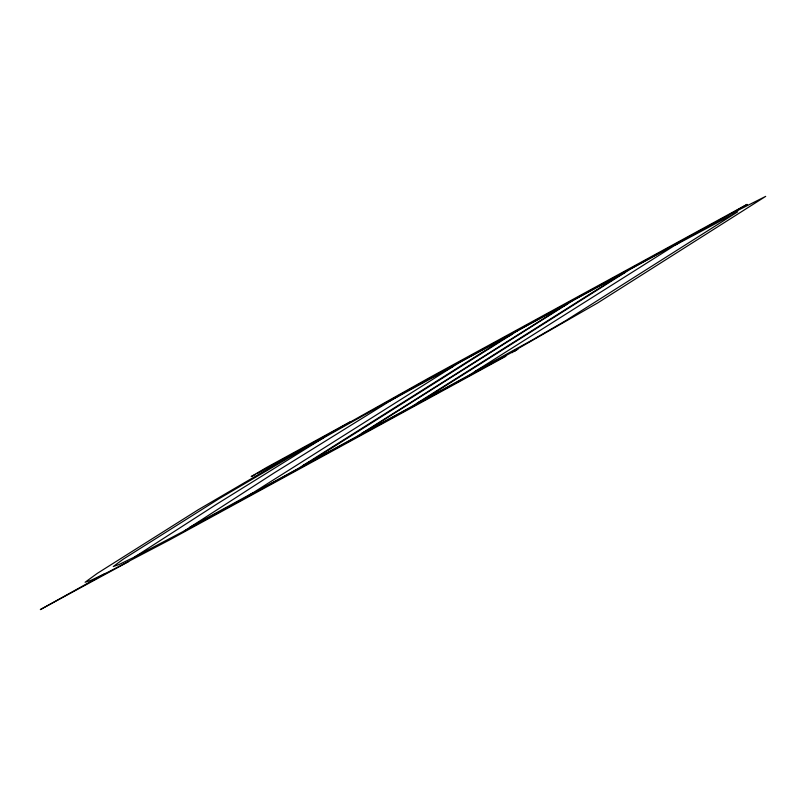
<?xml version="1.0" encoding="UTF-8"?>
<svg xmlns="http://www.w3.org/2000/svg" width="806" height="806" viewBox="0 0 806 806"><rect width="100%" height="100%" fill="white"/><g stroke="black" fill="none" stroke-linecap="round" stroke-linejoin="round"><path stroke-width="1.21" d="M747.011 204.472L727.556 215.746L413.931 387.112L302.049 449.97L218.889 498.813L123.177 559.203L113.273 566.537L119.016 564.532L135.025 556.765L188.806 528.545L517.774 349.139M517.795 349.189L515.195 350.852M184.282 530.963L274.403 472.769L399.847 394.91M135.025 556.765L217.539 503.649L324.536 437.154M514.943 351.013L513.996 351.577M512.727 352.333L512.132 352.685M505.876 356.272L169.472 539.98L108.437 571.958L90.927 580.36L85.114 582.254L97.314 573.368L198.266 509.724L301.535 449.335L429.729 377.52L746.981 204.412M512.364 351.879L597.75 302.895L765.69 196.372L731.455 213.6M350.157 421.8L266.494 467.53L251.23 476.558L254.212 475.077M304.597 447.592L257.064 473.545M389.933 400.975L453.466 366.267M503.619 338.863L511.941 334.319M562.094 306.915L567.585 303.922M617.739 276.518L624.982 272.559M675.136 245.165L737.702 211.817L565.973 320.506L531.839 340.263L474.835 371.586M104.296 574.013L40.33 609.608L128.718 561.57M189.632 527.396L253.165 492.688M303.318 465.294L311.64 460.74M361.793 433.346L367.284 430.344M417.437 402.95L424.681 398.99M255.522 474.381L255.008 474.653M458.564 363.043L248.057 495.912L298.22 468.508L508.727 335.639L458.564 363.043M517.049 331.095L306.542 463.964L356.695 436.56L567.202 303.691L517.049 331.095M572.683 300.698L362.176 433.568L412.34 406.164L622.837 273.294L572.683 300.698M630.08 269.345L419.573 402.214L469.727 374.81L680.234 241.941L630.08 269.345"/></g></svg>
